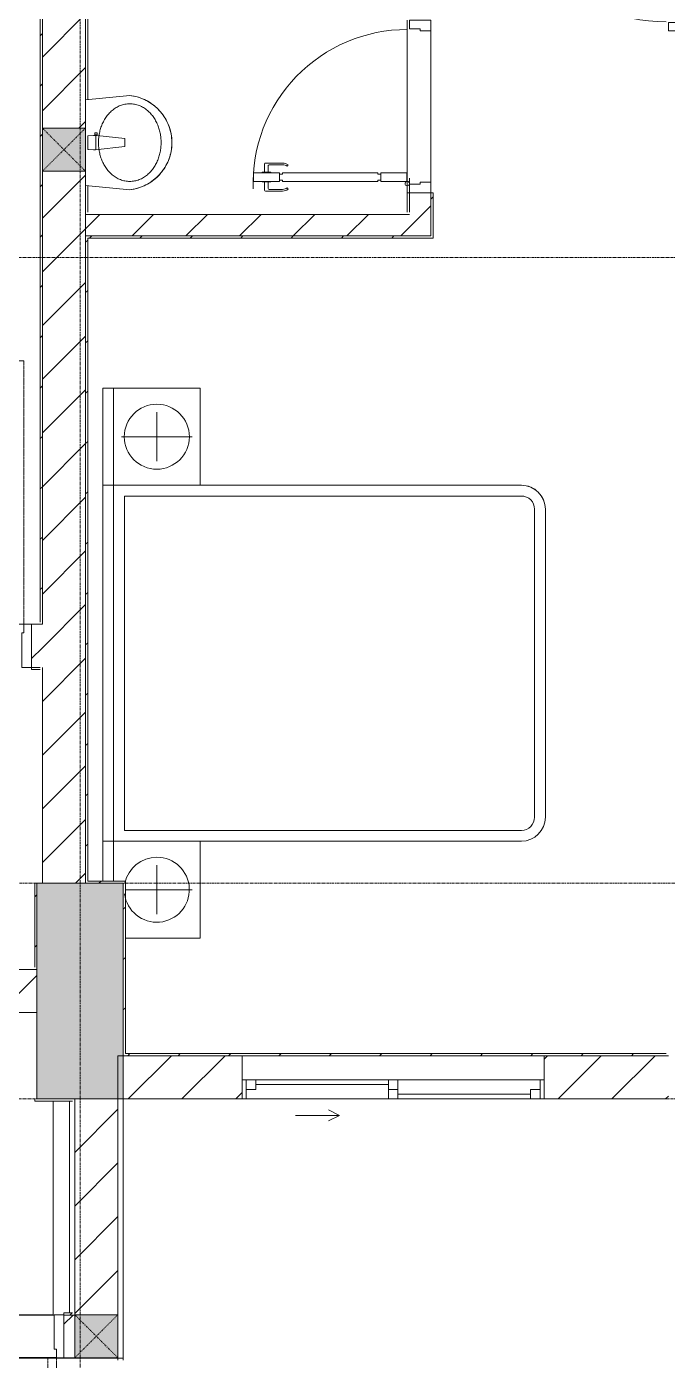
# Model space of a CAD drawing. Header units: millimetres. Extents: x -24439 to 198341, y -52871 to 149926.
# Drawn here: x 83305 to 86273, y 23325 to 29507 of the extents above; entities that cross this region are included whole.
import ezdxf

# ---------------------------------------------------------------- set-up
doc = ezdxf.new("R2010")
doc.units = ezdxf.units.MM
for name, pattern in [('Dash', [6, 3, -3]), ('Grid Line', [22.225, 12.7, -3.175, 3.175, -3.175]), ('NET VAN', [1.06, 0.53, -0.53])]:
    doc.linetypes.add(name, pattern=pattern)
for name, color, linetype, lineweight in [('0-1', 7, 'Continuous', 5), ('A-DETL-GENF-1', 9, 'Continuous', 9), ('A-DETL-GENF-2', 9, 'NET VAN', 9), ('A-DOOR', 31, 'Continuous', 9), ('A-DOOR-1', 9, 'Continuous', 9), ('A-DOOR-FRAM', 31, 'Continuous', 9), ('A-FLOR', 192, 'Continuous', 9), ('A-FLOR-1', 9, 'Continuous', 9), ('A-GLAZ', 151, 'Continuous', 9), ('A-WALL', 113, 'Continuous', 9), ('A-WALL-1', 253, 'Continuous', 18), ('A-WALL-2', 9, 'Continuous', 9), ('A-WALL-3', 113, 'Continuous', 18), ('A-WALL-PATT-1', 10, 'Continuous', 9), ('A-WALL-PATT-2', 9, 'Continuous', 9), ('A-WALL-PATT-3', 111, 'Continuous', 9), ('G-IMPT', 8, 'Continuous', 9), ('I-FURN-1', 9, 'Continuous', 9), ('I-WALL-1', 253, 'Continuous', 18), ('I-WALL-2', 9, 'Continuous', 9), ('I-WALL-3', 2, 'Continuous', 18), ('M-EQPM', 50, 'Continuous', 9), ('P-SANR-FIXT-1', 9, 'Continuous', 9), ('P-SANR-FIXT-2', 221, 'Continuous', 9), ('S-BEAM-1', 9, 'Continuous', 9), ('S-COLS', 52, 'Continuous', 9), ('S-COLS-1', 254, 'Continuous', 5), ('S-COLS-2', 253, 'Continuous', 18), ('S-COLS-3', 9, 'Continuous', 9), ('S-COLS-4', 52, 'Continuous', 18), ('S-COLS-5', 52, 'Dash', 9), ('S-COLS-HDLN', 52, 'Dash', 9), ('S-GRID-1', 1, 'Grid Line', 9)]:
    doc.layers.add(name, color=color, linetype=linetype, lineweight=lineweight)
pattern_1 = [(45, (0, 0), (-124.4508, 124.4508), [])]
pattern_2 = [(45, (0, 0), (-116.67262, 116.67262), [])]
pattern_3 = [(0, (0, 0), (894.08, 223.52), [73.762, -596.798, 73.762, -596.798, -3576.32]), (0, (0, 0), (894.08, 223.52), [-1341.12, 73.762, -1267.358, 73.762, -596.798, -1564.64]), (0, (0, 0), (894.08, 223.52), [-3352.8, 73.762, -373.278, 73.762, -1043.838]), (120, (335.28, 111.76), (-640.614, 662.536), [73.762, -596.798, 73.762, -4173.118]), (120, (335.28, 111.76), (-640.614, 662.536), [-744.322, -596.798, 73.762, -1267.358, -2235.2]), (120, (335.28, 111.76), (-640.614, 662.536), [-2682.24, 73.762, -596.798, 73.762, -1490.878]), (120, (335.28, 111.76), (-640.614, 662.536), [-3426.562, -373.278, 73.762, -1043.838]), (240, (447.04, 558.8), (-253.466, -886.056), [73.762, -596.798, 73.762, -4173.118]), (240, (447.04, 558.8), (-253.466, -886.056), [-744.322, -596.798, 73.762, -1267.358, -2235.2]), (240, (447.04, 558.8), (-253.466, -886.056), [-2682.24, 73.762, -596.798, 73.762, -1490.878]), (240, (447.04, 558.8), (-253.466, -886.056), [-3426.562, -373.278, 73.762, -1043.838])]

# ---------------------------------------------------------------- blocks, each defined once
blk = doc.blocks.new('NCV_TKTC_KET CAU_rvt-1-TKCS_MB ĐỊNH VỊ CAO ĐỘ THIẾT KẾ')
at = {"layer": 'S-COLS-1'}
blk.add_hatch(color=256, dxfattribs=at).paths.add_polyline_path([(83352.6, 24536.9), (83752.6, 24536.9), (83752.6, 25536.9), (83352.6, 25536.9), (83352.6, 25077)])
at = {"layer": 'A-FLOR-1'}
blk.add_line((83502.6, 23545.3), (83502.6, 24526.9), dxfattribs=at)
at = {"layer": 'S-BEAM-1'}
for p, q in [((83427.6, 24526.9), (83427.6, 23536.9)), ((83427.6, 23536.9), (82232.6, 23536.9)), ((83727.6, 23325.3), (83727.6, 23335.3))]:
    blk.add_line(p, q, dxfattribs=at)
at = {"layer": 'S-COLS-2'}
for p, q in [((83752.6, 25536.9), (83352.6, 25536.9)), ((83352.6, 25536.9), (83352.6, 24536.9)), ((83752.6, 24536.9), (83752.6, 25536.9)), ((83352.6, 24536.9), (83752.6, 24536.9))]:
    blk.add_line(p, q, dxfattribs=at)
blk = doc.blocks.new('GIUONG NGU-2TAB-1600x2000 - GIUONG NGU-2TAB-1600x2000-V38-TKCS_MB ĐỊNH VỊ CAO ĐỘ THIẾT KẾ')
at = {"layer": 'I-FURN-1'}
for p, q in [((458.5, 0), (273.7, 0)), ((458.5, -50), (458.5, 0)), ((2108.2, 0), (458.5, 0)), ((458.5, 0), (458.5, -50)), ((458.5, 0), (2108.2, 0)), ((2108.2, -50), (2108.2, 0)), ((458.5, -50), (273.7, -50)), ((273.7, -50), (458.5, -50)), ((458.5, -50), (273.7, -50)), ((458.5, -450.3), (458.5, -50)), ((2108.2, -50), (458.5, -50)), ((458.5, -50), (458.5, -1938.9)), ((458.5, -50), (2108.2, -50)), ((458.5, -1938.9), (458.5, -50)), ((458.5, -450.3), (458.5, -50)), ((458.5, -50), (2108.2, -50)), ((2558.2, 0), (2108.2, 0)), ((2108.2, 0), (2108.2, -50)), ((2558.2, -50), (2108.2, -50)), ((2108.2, -50), (2108.2, -450.3)), ((2108.2, -1938.9), (2108.2, -50)), ((2108.2, -50), (2558.2, -50)), ((2108.2, -50), (2558.2, -50)), ((2108.2, -450.3), (2108.2, -50)), ((2108.2, -50), (2108.2, -1938.9)), ((2558.2, -50), (2558.2, 0)), ((2558.2, -450.3), (2558.2, -50)), ((2558.2, -50), (2558.2, -450.3)), ((8.5, -105), (8.5, -450.3)), ((8.5, -105), (8.5, -450.3)), ((233.5, -105), (233.5, -413.5)), ((508.5, -100), (2058.2, -100)), ((508.5, -1938.9), (508.5, -100)), ((2058.2, -100), (2058.2, -1938.9)), ((2333.2, -86.8), (2333.2, -413.5)), ((120.2, -250.2), (346.8, -250.2)), ((2446.5, -250.2), (2219.8, -250.2)), ((8.5, -450.3), (458.5, -450.3)), ((8.5, -450.3), (458.5, -450.3)), ((2108.2, -450.3), (2558.2, -450.3)), ((2558.2, -450.3), (2108.2, -450.3)), ((1997.1, -2000), (569.6, -2000)), ((569.6, -2050), (1997.1, -2050)), ((1997.1, -2050), (569.6, -2050))]:
    blk.add_line(p, q, dxfattribs=at)
blk.add_circle((2333.2, -250.2), 150.7, dxfattribs=at)
for centre, radius, start, end in [((233.5, -250.2), 150.7, 97.19658, 360), ((233.5, -250.2), 150.7, 360, 78.27739), ((569.6, -1938.9), 111.1, 180, 270), ((569.6, -1938.9), 111.1, 180, 270), ((569.6, -1938.9), 61.1, 180, 270), ((1997.1, -1938.9), 111.1, 270, 360), ((1997.1, -1938.9), 61.1, 270, 0), ((1997.1, -1938.9), 111.1, 270, 0)]:
    blk.add_arc(centre, radius, start, end, dxfattribs=at)
blk = doc.blocks.new('bonruatreo - Chậu rửa-348246-TKCS_MB ĐỊNH VỊ CAO ĐỘ THIẾT KẾ')
at = {"layer": 'P-SANR-FIXT-1'}
for p, q in [((-218.6, 205), (-198.4, 0)), ((-177.8, 205), (-180.6, 205)), ((198.4, 0), (218.6, 205)), ((-198.4, 0), (198.4, 0)), ((165, 0), (-165, 0))]:
    blk.add_line(p, q, dxfattribs=at)
at = {"layer": 'P-SANR-FIXT-1', "flags": 128}
blk.add_lwpolyline([(-218.6, 205), (-217.4, 213.7), (-215.9, 222.4), (-214, 231), (-211.8, 239.5), (-209.3, 247.9), (-206.4, 256.2), (-203.2, 264.4), (-199.6, 272.5), (-195.8, 280.4), (-191.6, 288.1), (-187.1, 295.7), (-182.3, 303.1), (-177.3, 310.3), (-171.9, 317.3), (-166.3, 324.1), (-160.4, 330.6), (-154.2, 336.9), (-147.8, 342.9), (-141.2, 348.7), (-134.3, 354.2), (-127.3, 359.4), (-120, 364.4), (-112.5, 369), (-104.9, 373.4), (-97.1, 377.4), (-89.1, 381.2), (-81, 384.6), (-72.7, 387.6), (-64.4, 390.4), (-55.9, 392.8), (-47.3, 394.8), (-38.7, 396.6), (-30, 397.9), (-21.3, 399), (-12.5, 399.6), (-3.7, 400), (5.1, 399.9), (13.9, 399.6), (22.6, 398.8), (31.4, 397.8), (40.1, 396.3), (48.7, 394.5), (57.2, 392.4), (65.7, 390), (74, 387.2), (82.2, 384.1), (90.3, 380.6), (98.3, 376.8), (106.1, 372.7), (113.7, 368.3), (121.1, 363.6), (128.4, 358.7), (135.4, 353.4), (142.2, 347.8), (148.8, 342), (155.2, 335.9), (161.3, 329.6), (167.2, 323), (172.8, 316.2), (178.1, 309.2), (183.1, 302), (187.8, 294.6), (192.2, 287), (196.4, 279.2), (200.2, 271.3), (203.7, 263.2), (206.8, 255), (209.7, 246.6), (212.2, 238.2), (214.3, 229.7), (216.1, 221.1), (217.6, 212.4), (218.6, 205)], dxfattribs=at)
at = {"layer": 'P-SANR-FIXT-1'}
blk.add_arc((0, 180), 220, 6.52498, 173.47502, dxfattribs=at)
for points in [[(-180, 205), (-180, 212.4), (-178.6, 227.3), (-172.4, 248.8), (-162.5, 268.9), (-149.4, 287), (-133.8, 303), (-116.1, 316.6), (-96.9, 327.9), (-76.5, 336.8), (-55.2, 343.5), (-33.3, 347.9), (-11.2, 350.1), (11.1, 350.1), (33.3, 347.9), (55.2, 343.5), (76.5, 336.8), (96.9, 327.9), (116.1, 316.6), (133.8, 302.9), (149.5, 287), (162.5, 268.8), (172.4, 248.8), (178.6, 227.3), (180, 212.4), (180, 205)], [(180, 205), (180, 197.6), (178.6, 182.7), (172.4, 161.2), (162.5, 141.2), (149.5, 123), (133.8, 107.1), (116.1, 93.4), (96.9, 82.1), (76.5, 73.2), (55.2, 66.5), (33.3, 62.1), (11.1, 59.9), (-11.2, 59.9), (-33.3, 62.1), (-55.2, 66.5), (-76.5, 73.2), (-96.9, 82.1), (-116.1, 93.4), (-133.8, 107), (-149.4, 123), (-162.5, 141.1), (-172.4, 161.2), (-178.6, 182.7), (-180, 197.6), (-180, 205)]]:
    blk.add_open_spline(points, degree=3, dxfattribs=at)
at = {"layer": 'P-SANR-FIXT-2'}
for p, q in [((-18.5, 182.5), (-32.2, 52.9)), ((18.5, 182.5), (-18.5, 182.5)), ((33, 45.4), (18.5, 182.5)), ((-35.6, 54.2), (-44.7, 54.2)), ((-44.7, 54.2), (-44.7, 42.8)), ((-44.7, 42.8), (-35.6, 42.8)), ((-35.6, 52.9), (-35.6, 54.2)), ((-32.2, 52.9), (-35.6, 52.9)), ((-35.6, 44.2), (-35.6, 52.9)), ((-35.6, 42.8), (-35.6, 44.2)), ((-35.6, 44.2), (-33.1, 44.2)), ((-32.2, 52.9), (-33.1, 44.2)), ((-33, 37.3), (-31.4, 12.2)), ((32.7, 48.5), (-32.7, 48.5)), ((-30.2, 11), (30.2, 11)), ((31.4, 12.2), (33, 37.3))]:
    blk.add_line(p, q, dxfattribs=at)
for centre, radius, start, end in [((5.5, 41.4), 38.7, 175.85427, 186.03402), ((-30.1, 12.3), 1.3, 183.59973, 268.77215), ((30.1, 12.3), 1.3, 271.22785, 356.40027), ((-5.5, 41.4), 38.7, 353.96598, 6.03402)]:
    blk.add_arc(centre, radius, start, end, dxfattribs=at)
blk = doc.blocks.new('DOOR_CW_01 CANH MO-PANEL KINH - DIW_01-900x2200-CỬA GỖ VÂN LAMINATE-553375-TKCS_MB ĐỊNH VỊ CAO ĐỘ THIẾT KẾ')
at = {"layer": 'A-DETL-GENF-1'}
for p, q in [((-397, -182), (-397, -62)), ((-397, -62), (-357, -62)), ((-357, -62), (-357, -182)), ((-357, -182), (-397, -182)), ((-391, -196), (-391, -182)), ((-391, -182), (-363, -182)), ((-363, -182), (-363, -196)), ((-397, -196), (-391, -196)), ((-397, -738), (-397, -196)), ((-357, -196), (-363, -196)), ((-357, -196), (-357, -738)), ((-442, -737), (-442, -816.5)), ((-434, -799.5), (-434, -737)), ((-433.9, -711.2), (-427.3, -715.8)), ((-397, -738), (-391, -738)), ((-391, -752), (-391, -738)), ((-357, -738), (-363, -738)), ((-363, -738), (-363, -752)), ((-320.1, -711.2), (-326.7, -715.8)), ((-320, -799.5), (-320, -737)), ((-312, -737), (-312, -816.5)), ((-399, -803.5), (-430, -803.5)), ((-399, -792.2), (-399, -831.8)), ((-397, -792.2), (-399, -792.2)), ((-357, -752), (-397, -752)), ((-397, -752), (-397, -872)), ((-397, -792.2), (-397, -831.8)), ((-363, -752), (-391, -752)), ((-357, -872), (-357, -752)), ((-357, -792.2), (-357, -831.8)), ((-357, -792.2), (-355, -792.2)), ((-355, -792.2), (-355, -831.8)), ((-355, -803.5), (-324, -803.5)), ((-399, -820.5), (-438, -820.5)), ((-399, -831.8), (-397, -831.8)), ((-355, -831.8), (-357, -831.8)), ((-355, -820.5), (-316, -820.5)), ((-397, -872), (-357, -872))]:
    blk.add_line(p, q, dxfattribs=at)
blk.add_circle((-407, -60), 10, dxfattribs=at)
for centre, radius, start, end in [((-407, -60), 814, 268, 0), ((-397, -737), 45, 145, 180), ((-397, -737), 37, 145, 180), ((-357, -737), 37, 0, 35), ((-357, -737), 45, 360, 35), ((-430, -799.5), 4, 180, 270), ((-324, -799.5), 4, 270, 0), ((-438, -816.5), 4, 180, 270), ((-316, -816.5), 4, 270, 0)]:
    blk.add_arc(centre, radius, start, end, dxfattribs=at)
at = {"layer": 'A-DOOR-1'}
for p, q in [((-450, -50), (-450, 50)), ((-450, 50), (-400, 50)), ((-400, 50), (-400, 0)), ((400, 0), (400, 50)), ((400, 50), (450, 50)), ((450, 50), (450, -50)), ((-410, -50), (-450, -50)), ((-410, 0), (-410, -50)), ((-400, 0), (-410, 0)), ((-407, -50), (-382, -50)), ((410, 0), (400, 0)), ((410, -50), (410, 0)), ((450, -50), (410, -50))]:
    blk.add_line(p, q, dxfattribs=at)
blk = doc.blocks.new('DOOR_CW_01 CANH MO-PANEL KINH - DIG_02-800x2200-CỬA NHÔM KÍNH-400864-TKCS_MB ĐỊNH VỊ CAO ĐỘ THIẾT KẾ')
at = {"layer": 'A-DETL-GENF-1'}
for p, q in [((-347, 772), (-307, 772)), ((-347, 652), (-347, 772)), ((-307, 772), (-307, 652)), ((-392, 637), (-392, 716.5)), ((-349, 720.5), (-388, 720.5)), ((-384, 699.5), (-384, 637)), ((-349, 703.5), (-380, 703.5)), ((-349, 731.8), (-347, 731.8)), ((-349, 692.2), (-349, 731.8)), ((-347, 692.2), (-349, 692.2)), ((-347, 692.2), (-347, 731.8)), ((-307, 692.2), (-307, 731.8)), ((-305, 731.8), (-307, 731.8)), ((-307, 692.2), (-305, 692.2)), ((-305, 692.2), (-305, 731.8)), ((-305, 720.5), (-266, 720.5)), ((-305, 703.5), (-274, 703.5)), ((-270, 699.5), (-270, 637)), ((-262, 637), (-262, 716.5)), ((-307, 652), (-347, 652)), ((-347, 638), (-341, 638)), ((-347, 638), (-347, 196)), ((-313, 652), (-341, 652)), ((-341, 652), (-341, 638)), ((-313, 638), (-313, 652)), ((-307, 638), (-313, 638)), ((-307, 196), (-307, 638)), ((-383.9, 611.2), (-377.3, 615.8)), ((-270.1, 611.2), (-276.7, 615.8)), ((-347, 196), (-341, 196)), ((-341, 196), (-341, 182)), ((-307, 196), (-313, 196)), ((-313, 182), (-313, 196)), ((-307, 182), (-347, 182)), ((-347, 182), (-347, 62)), ((-341, 182), (-313, 182)), ((-307, 62), (-307, 182)), ((-347, 62), (-307, 62))]:
    blk.add_line(p, q, dxfattribs=at)
blk.add_circle((-357, 60), 10, dxfattribs=at)
for centre, radius, start, end in [((-357, 60), 714, 360, 92), ((-388, 716.5), 4, 90, 180), ((-380, 699.5), 4, 90, 180), ((-274, 699.5), 4, 0, 90), ((-266, 716.5), 4, 0, 90), ((-347, 637), 45, 180, 215), ((-347, 637), 37, 180, 215), ((-307, 637), 37, 325, 0), ((-307, 637), 45, 325, 0)]:
    blk.add_arc(centre, radius, start, end, dxfattribs=at)
at = {"layer": 'A-DOOR-1'}
for p, q in [((-360, 50), (-400, 50)), ((-400, 50), (-400, -50)), ((-360, 0), (-360, 50)), ((-350, 0), (-360, 0)), ((-357, 50), (-332, 50)), ((-350, -50), (-350, 0)), ((360, 0), (350, 0)), ((350, 0), (350, -50)), ((400, 50), (360, 50)), ((360, 50), (360, 0)), ((400, -50), (400, 50)), ((-400, -50), (-350, -50)), ((350, -50), (400, -50))]:
    blk.add_line(p, q, dxfattribs=at)
blk = doc.blocks.new('NCV_TKTC_TANG 1_rvt-1-TKCS_MB ĐỊNH VỊ CAO ĐỘ THIẾT KẾ')
at = {"layer": 'A-WALL-PATT-1'}
h = blk.add_hatch(dxfattribs=at)
h.set_pattern_fill('FP_2', color=256, style=0, pattern_type=2)
h.set_pattern_definition(pattern_1)
h.paths.add_polyline_path([(85177.6, 28636.9), (85177.6, 28736.9), (85077.6, 28736.9), (85077.6, 28636.9)])
h.paths.add_polyline_path([(85077.6, 29536.9), (85177.6, 29536.9), (85177.6, 31036.9), (85077.6, 31036.9), (85077.6, 30008.3)])
h = blk.add_hatch(dxfattribs=at)
h.set_pattern_fill('FP_4', color=256, style=0, pattern_type=2)
h.set_pattern_definition(pattern_3)
h.paths.add_polyline_path([(83577.6, 28636.9), (83587.6, 28636.9), (83587, 28770.2), (83577.6, 28771.2), (83577.6, 28751)])
h.paths.add_polyline_path([(83577.6, 29168), (83587.6, 29169), (83587.6, 30666.4), (83579.9, 30668.9), (83580, 30684.3), (83587.6, 30686.3), (83587.6, 31026.9), (83577.6, 31026.9), (83577.6, 29188.2)])
h = blk.add_hatch(dxfattribs=at)
h.set_pattern_fill('FP_4', color=256, style=0, pattern_type=2)
h.set_pattern_definition(pattern_3)
h.paths.add_polyline_path([(85067.6, 28646.9), (85077.6, 28646.9), (85077.6, 28736.9), (85067.6, 28736.9), (85067.6, 28728.9)])
h.paths.add_polyline_path([(85077.6, 29536.9), (85077.6, 31026.9), (85067.6, 31026.9), (85067.6, 29536.9)])
h = blk.add_hatch(dxfattribs=at)
h.set_pattern_fill('FP_2', color=256, style=0, pattern_type=2)
h.set_pattern_definition(pattern_1)
h.paths.add_polyline_path([(85177.6, 28536.9), (85177.6, 28636.9), (83577.6, 28636.9), (83577.6, 28536.9), (84033.8, 28536.9)])
at = {"layer": 'A-WALL-PATT-2'}
h = blk.add_hatch(dxfattribs=at)
h.set_pattern_fill('FP_3', color=256, style=0, pattern_type=2)
h.set_pattern_definition(pattern_2)
h.paths.add_polyline_path([(85177.6, 28526.9), (85187.6, 28526.9), (85187.6, 28736.9), (85177.6, 28736.9), (85177.6, 28536.9)])
h.paths.add_polyline_path([(85187.6, 29536.9), (85187.6, 31036.9), (85177.6, 31036.9), (85177.6, 29536.9)])
h = blk.add_hatch(dxfattribs=at)
h.set_pattern_fill('FP_3', color=256, style=0, pattern_type=2)
h.set_pattern_definition(pattern_2)
h.paths.add_polyline_path([(83577.6, 28526.9), (85177.6, 28526.9), (85177.6, 28536.9), (83577.6, 28536.9), (83577.6, 28528.9)])
h = blk.add_hatch(dxfattribs=at)
h.set_pattern_fill('FP_3', color=256, style=0, pattern_type=2)
h.set_pattern_definition(pattern_2)
h.paths.add_polyline_path([(83577.6, 25536.9), (83587.6, 25536.9), (83587.6, 28526.9), (83577.6, 28526.9), (83577.6, 27049.5)])
h = blk.add_hatch(dxfattribs=at)
h.set_pattern_fill('FP_3', color=256, style=0, pattern_type=2)
h.set_pattern_definition(pattern_2)
h.paths.add_polyline_path([(83762.6, 25536.9), (83762.6, 25546.9), (83587.6, 25546.9), (83587.6, 25536.9), (83752.6, 25536.9)])
h = blk.add_hatch(dxfattribs=at)
h.set_pattern_fill('FP_3', color=256, style=0, pattern_type=2)
h.set_pattern_definition(pattern_2)
h.paths.add_polyline_path([(83762.6, 24736.9), (83762.6, 25536.9), (83752.6, 25536.9), (83752.6, 24736.9)])
h = blk.add_hatch(dxfattribs=at)
h.set_pattern_fill('FP_3', color=256, style=0, pattern_type=2)
h.set_pattern_definition(pattern_2)
h.paths.add_polyline_path([(85702.6, 24736.9), (86267.6, 24736.9), (86267.6, 24746.9), (83762.6, 24746.9), (83762.6, 24736.9), (85244.2, 24736.9)])
at = {"layer": 'A-FLOR-1'}
blk.add_line((85177.6, 29486.9), (85177.6, 28786.9), dxfattribs=at)
at = {"layer": 'A-WALL-1'}
for p, q in [((85077.6, 28636.9), (83577.6, 28636.9)), ((83577.6, 28636.9), (83577.6, 28536.9)), ((85177.6, 28536.9), (85177.6, 28636.9)), ((83577.6, 28536.9), (85177.6, 28536.9))]:
    blk.add_line(p, q, dxfattribs=at)
at = {"layer": 'A-WALL-2'}
for p, q in [((85177.6, 29486.9), (85177.6, 28786.9)), ((85077.6, 28736.9), (85077.6, 28646.9)), ((85077.6, 28646.9), (85077.6, 28736.9)), ((85177.6, 28636.9), (85177.6, 28736.9)), ((85177.6, 28736.9), (85177.6, 28636.9))]:
    blk.add_line(p, q, dxfattribs=at)
at = {"layer": 'I-WALL-1'}
for p, q in [((83577.6, 31026.9), (83577.6, 29168)), ((83587.6, 29169), (83587.6, 30666.4)), ((83577.6, 28771.2), (83577.6, 28636.9)), ((83587.6, 28646.9), (83587.6, 28770.2)), ((85077.6, 28736.9), (85067.6, 28736.9)), ((85067.6, 28736.9), (85067.6, 28646.9)), ((85187.6, 28736.9), (85177.6, 28736.9)), ((85187.6, 28526.9), (85187.6, 28736.9)), ((83577.6, 28636.9), (83587.6, 28636.9)), ((85177.6, 28636.9), (85177.6, 28536.9)), ((85177.6, 28536.9), (83577.6, 28536.9)), ((83577.6, 28536.9), (83577.6, 28526.9)), ((83577.6, 28526.9), (83577.6, 25536.9)), ((83587.6, 28526.9), (85177.6, 28526.9)), ((83587.6, 25546.9), (83587.6, 28526.9)), ((85177.6, 28526.9), (85187.6, 28526.9)), ((83577.6, 25536.9), (83587.6, 25536.9)), ((83762.6, 25546.9), (83587.6, 25546.9)), ((83587.6, 25536.9), (83752.6, 25536.9)), ((83752.6, 25536.9), (83752.6, 24736.9)), ((83762.6, 25536.9), (83762.6, 25546.9)), ((83762.6, 24746.9), (83762.6, 25536.9)), ((83752.6, 24736.9), (83762.6, 24736.9)), ((86267.6, 24746.9), (83762.6, 24746.9)), ((83762.6, 24736.9), (84302.6, 24736.9)), ((85702.6, 24736.9), (86267.6, 24736.9))]:
    blk.add_line(p, q, dxfattribs=at)
at = {"layer": 'I-WALL-2'}
blk.add_line((85067.6, 28736.9), (85067.6, 29536.9), dxfattribs=at)
at = {"layer": 'A-DOOR-1'}
for name, p, rotation in [('DOOR_CW_01 CANH MO-PANEL KINH - DIW_01-900x2200-CỬA GỖ VÂN LAMINATE-553375-TKCS_MB ĐỊNH VỊ CAO ĐỘ THIẾT KẾ', (86327.6, 29936.9), 269.9999999999999), ('DOOR_CW_01 CANH MO-PANEL KINH - DIG_02-800x2200-CỬA NHÔM KÍNH-400864-TKCS_MB ĐỊNH VỊ CAO ĐỘ THIẾT KẾ', (85127.6, 29136.9), 90)]:
    blk.add_blockref(name, p, dxfattribs=dict(at, rotation=rotation))
at = {"layer": 'I-FURN-1', "rotation": 90.00000000000077}
blk.add_blockref('GIUONG NGU-2TAB-1600x2000 - GIUONG NGU-2TAB-1600x2000-V38-TKCS_MB ĐỊNH VỊ CAO ĐỘ THIẾT KẾ', (83657.6, 25273.2), dxfattribs=at)
at = {"layer": 'P-SANR-FIXT-1', "rotation": 269.9999999999997}
blk.add_blockref('bonruatreo - Chậu rửa-348246-TKCS_MB ĐỊNH VỊ CAO ĐỘ THIẾT KẾ', (83577.6, 28969.6), dxfattribs=at)
blk = doc.blocks.new('FD_01 - FD_01-1200x2200mm-V1-TKCS_MB ĐỊNH VỊ CAO ĐỘ THIẾT KẾ')
at = {"layer": 'A-DETL-GENF-2'}
for p, q in [((570, 100), (570, 1320)), ((570, 1320), (610, 1320)), ((610, 1320), (610, 100)), ((610, 100), (570, 100))]:
    blk.add_line(p, q, dxfattribs=at)
blk.add_arc((610, 100), 1220, 91.87889, 180, dxfattribs=at)
at = {"layer": 'A-DOOR-FRAM'}
for p, q in [((-610, 100), (-645, 100)), ((-645, 100), (-645, -100)), ((-610, 60), (-610, 100)), ((645, 100), (610, 100)), ((610, 100), (610, 60)), ((645, -100), (645, 100)), ((-600, 60), (-610, 60)), ((-600, -100), (-600, 60)), ((610, 60), (600, 60)), ((600, 60), (600, -100)), ((-645, -100), (-600, -100)), ((600, -100), (645, -100))]:
    blk.add_line(p, q, dxfattribs=at)
blk = doc.blocks.new('FD_01 - FD_01-1200x2200mm-V3-TKCS_MB ĐỊNH VỊ CAO ĐỘ THIẾT KẾ')
at = {"layer": 'A-DETL-GENF-2'}
for p, q in [((610, -100), (570, -100)), ((570, -100), (570, -1320)), ((610, -1320), (610, -100)), ((570, -1320), (610, -1320))]:
    blk.add_line(p, q, dxfattribs=at)
blk.add_arc((610, -100), 1220, 180, 268.12111, dxfattribs=at)
at = {"layer": 'A-DOOR-FRAM'}
for p, q in [((-645, 100), (-600, 100)), ((-600, 100), (-600, -60)), ((600, 100), (645, 100)), ((600, -60), (600, 100)), ((-600, -60), (-610, -60)), ((-610, -60), (-610, -100)), ((610, -60), (600, -60)), ((610, -100), (610, -60)), ((-610, -100), (-645, -100)), ((645, -100), (610, -100))]:
    blk.add_line(p, q, dxfattribs=at)
blk = doc.blocks.new('1_FAMILY RVT - W01-WxH 1400x1400xmm-389822-TKCS_MB ĐỊNH VỊ CAO ĐỘ THIẾT KẾ')
at = {"layer": 'A-GLAZ'}
for p, q in [((248.4, 172.39), (299.2, 197.79)), ((248.4, 172.39), (299.2, 146.99)), ((248.4, 172.39), (451.6, 172.39)), ((-700, 96.19), (-700, -103.81)), ((700, 96.19), (-700, 96.19)), ((-700, 96.19), (-636.5, 96.19)), ((-680.95, 96.19), (-680.95, 7.29)), ((-636.5, 96.19), (-22.225, 96.19)), ((-636.5, 96.19), (-636.5, 51.74)), ((-636.5, 73.965), (-22.225, 73.965)), ((-22.225, 7.29), (-22.225, 96.19)), ((-22.225, 96.19), (22.225, 96.19)), ((22.225, 96.19), (680.95, 96.19)), ((22.225, 96.19), (22.225, 7.29)), ((680.95, 96.19), (700, 96.19)), ((680.95, 96.19), (680.95, 7.29)), ((700, -103.81), (700, 96.19)), ((-700, 7.29), (-680.95, 7.29)), ((-636.5, 51.74), (-680.95, 51.74)), ((-680.95, 7.29), (-22.225, 7.29)), ((22.225, 51.74), (-22.225, 51.74)), ((-22.225, 7.29), (22.225, 7.29)), ((22.225, 29.515), (636.5, 29.515)), ((22.225, 7.29), (636.5, 7.29)), ((636.5, 51.74), (636.5, 7.29)), ((680.95, 51.74), (636.5, 51.74)), ((636.5, 7.29), (700, 7.29)), ((-700, -103.81), (700, -103.81))]:
    blk.add_line(p, q, dxfattribs=at)
blk = doc.blocks.new('TKTC_XREF_251221_MB TANG 1 - TKTC_XREF_260130_MB TANG 1_dwg-4202109-TKCS_MB ĐỊNH VỊ CAO ĐỘ THIẾT KẾ')
at = {"layer": 'G-IMPT'}
blk.add_line((-120929.1, -378007.7), (-119709.1, -378007.7), dxfattribs=at)
blk = doc.blocks.new('TKTC_XREF_251221_MB TANG 1 - TKTC_XREF_251221_MB TANG 1-2038492-TKCS_MB ĐỊNH VỊ CAO ĐỘ THIẾT KẾ')
blk.add_blockref('TKTC_XREF_251221_MB TANG 1 - TKTC_XREF_260130_MB TANG 1_dwg-4202109-TKCS_MB ĐỊNH VỊ CAO ĐỘ THIẾT KẾ', (169499.1, 384109.7))
blk = doc.blocks.new('G1_SOF - BO TRU - 200x200-3050151-TKCS_MB ĐỊNH VỊ CAO ĐỘ THIẾT KẾ')
at = {"layer": 'S-COLS-HDLN'}
for p, q in [((-100, 100), (100, -100)), ((100, 100), (-100, -100))]:
    blk.add_line(p, q, dxfattribs=at)
blk = doc.blocks.new('G1_SOF - BO TRU - 200x200-V304-TKCS_MB ĐỊNH VỊ CAO ĐỘ THIẾT KẾ')
at = {"layer": 'S-COLS-3'}
blk.add_hatch(color=256, dxfattribs=at).paths.add_polyline_path([(100, -100), (100, 100), (-100, 100), (-100, -100)])
at = {"layer": 'S-COLS-4'}
for p, q in [((100, 100), (-100, 100)), ((-100, 100), (-100, -100)), ((100, -100), (100, 100)), ((-100, -100), (100, -100))]:
    blk.add_line(p, q, dxfattribs=at)
at = {"layer": 'S-COLS-HDLN'}
for p, q in [((100, 100), (-100, -100)), ((-100, 100), (100, -100))]:
    blk.add_line(p, q, dxfattribs=at)

msp = doc.modelspace()

# ---------------------------------------------------------------- hatches: boundary and pattern name
at = {"layer": 'A-WALL-PATT-3'}
h = msp.add_hatch(dxfattribs=at)
h.set_pattern_fill('FP_8', color=256, style=0, pattern_type=2)
h.set_pattern_definition(pattern_2)
h.paths.add_polyline_path([(83367.6, 26737.4), (83377.6, 26737.4), (83377.6, 32236.9), (83367.6, 32236.9), (83367.6, 26747.4)])
h = msp.add_hatch(dxfattribs=at)
h.set_pattern_fill('FP_1', color=256, style=0, pattern_type=2)
h.set_pattern_definition(pattern_1)
h.paths.add_polyline_path([(83377.6, 25536.9), (83577.6, 25536.9), (83577.6, 28836.9), (83377.6, 28836.9), (83377.6, 25546.9)])
h.paths.add_polyline_path([(83428.6, 29036.9), (83577.6, 29036.9), (83577.6, 32236.9), (83377.6, 32236.9), (83377.6, 29036.9)])
h = msp.add_hatch(dxfattribs=at)
h.set_pattern_fill('FP_1', color=256, style=0, pattern_type=2)
h.set_pattern_definition(pattern_1)
h.paths.add_polyline_path([(83377.6, 26537.4), (83377.6, 26737.4), (83327.6, 26737.4), (83327.6, 26537.4), (83367.6, 26537.4)])
h.paths.add_polyline_path([(77462.6, 26537.4), (81377.6, 26537.4), (81377.6, 26737.4), (77452.6, 26737.4), (77452.6, 26537.4)])
h.paths.add_polyline_path([(82037.6, 26537.4), (82037.6, 26737.4), (81577.6, 26737.4), (81577.6, 26537.4), (81612.9, 26537.4)])
h = msp.add_hatch(dxfattribs=at)
h.set_pattern_fill('FP_8', color=256, style=0, pattern_type=2)
h.set_pattern_definition(pattern_2)
h.paths.add_polyline_path([(80402.5, 26527.4), (82037.6, 26527.4), (82037.6, 26537.4), (77462.6, 26537.4), (77462.6, 26527.4), (80190.6, 26527.4), (80186.1, 26536.9), (80252.6, 26534.5), (80252.6, 26527.4)])
h.paths.add_polyline_path([(83367.6, 26527.4), (83367.6, 26537.4), (83327.6, 26537.4), (83329.8, 26527.4)])
h = msp.add_hatch(dxfattribs=at)
h.set_pattern_fill('FP_8', color=256, style=0, pattern_type=2)
h.set_pattern_definition(pattern_2)
h.paths.add_polyline_path([(83342.6, 25147), (83352.6, 25147), (83352.6, 25536.9), (83342.6, 25536.9)])
h = msp.add_hatch(dxfattribs=at)
h.set_pattern_fill('FP_1', color=256, style=0, pattern_type=2)
h.set_pattern_definition(pattern_1)
h.paths.add_polyline_path([(82823.4, 24937), (83352.6, 24937), (83352.6, 25137), (79152.6, 25137), (79152.6, 24937), (80402.5, 24937)])
h = msp.add_hatch(dxfattribs=at)
h.set_pattern_fill('FP_1', color=256, style=0, pattern_type=2)
h.set_pattern_definition(pattern_1)
h.paths.add_polyline_path([(84033.8, 24536.9), (84302.6, 24536.9), (84302.6, 24736.9), (83727.6, 24736.9), (83727.6, 24536.9)])
h.paths.add_polyline_path([(86277.6, 24536.9), (86277.6, 24736.9), (85702.6, 24736.9), (85702.6, 24536.9)])
h = msp.add_hatch(dxfattribs=at)
h.set_pattern_fill('FP_1', color=256, style=0, pattern_type=2)
h.set_pattern_definition(pattern_1)
h.paths.add_polyline_path([(83527.6, 23536.9), (83727.6, 23536.9), (83727.6, 24536.9), (83527.6, 24536.9), (83527.6, 23545.3)])
h = msp.add_hatch(dxfattribs=at)
h.set_pattern_fill('FP_8', color=256, style=0, pattern_type=2)
h.set_pattern_definition(pattern_2)
h.paths.add_polyline_path([(83527.6, 23535.3), (83527.6, 23545.3), (83477.6, 23545.3), (83477.6, 23535.3)])
h.paths.add_polyline_path([(81377.6, 23535.3), (82187.6, 23535.3), (82187.6, 23545.3), (77302.6, 23545.3), (77302.6, 23535.3), (80402.5, 23535.3)])
h = msp.add_hatch(dxfattribs=at)
h.set_pattern_fill('FP_1', color=256, style=0, pattern_type=2)
h.set_pattern_definition(pattern_1)
h.paths.add_polyline_path([(77302.6, 23336.9), (81377.6, 23336.9), (81377.6, 23535.3), (77302.6, 23535.3)])
h.paths.add_polyline_path([(83527.6, 23336.9), (83527.6, 23535.3), (83477.6, 23535.3), (83477.6, 23336.9)])
h.paths.add_polyline_path([(82187.6, 23336.9), (82187.6, 23535.3), (81577.6, 23535.3), (81577.6, 23336.9)])
at = {"layer": 'S-COLS-1'}
msp.add_hatch(color=256, dxfattribs=at).paths.add_polyline_path([(83428.6, 28836.9), (83577.6, 28836.9), (83577.6, 29036.9), (83377.6, 29036.9), (83377.6, 28836.9)])

# ---------------------------------------------------------------- linework, layer by layer
at = {"layer": 'A-FLOR'}
msp.add_line((83752.6, 23335.3), (83752.6, 23325.3), dxfattribs=at)
at = {"layer": 'A-WALL'}
for p, q in [((83377.6, 29036.9), (83577.6, 29036.9)), ((83577.6, 28836.9), (83377.6, 28836.9)), ((83367.6, 26737.4), (83327.6, 26737.4)), ((83327.6, 26537.4), (83367.6, 26537.4)), ((83377.6, 26537.4), (83377.6, 25546.9)), ((83527.6, 24536.9), (83527.6, 23536.9)), ((83752.6, 24536.9), (83752.6, 23335.3)), ((82232.5, 23535.3), (83432.7, 23535.3)), ((83527.6, 23535.3), (83477.6, 23535.3)), ((83752.6, 23335.3), (77302.6, 23335.3))]:
    msp.add_line(p, q, dxfattribs=at)
at = {"layer": 'A-WALL-3'}
for p, q in [((83577.6, 29168), (83577.6, 31036.9)), ((83577.6, 25536.9), (83577.6, 28771.2)), ((83377.6, 26737.4), (83367.6, 26737.4)), ((83377.6, 25546.9), (83377.6, 25536.9)), ((83377.6, 25536.9), (83577.6, 25536.9)), ((83352.6, 25137), (79152.6, 25137)), ((83352.6, 24937), (83352.6, 25137)), ((79152.6, 24937), (83352.6, 24937)), ((83727.6, 23536.9), (83727.6, 24736.9)), ((84302.6, 24736.9), (83727.6, 24736.9)), ((86277.6, 24736.9), (85702.6, 24736.9)), ((83527.6, 24536.9), (84302.6, 24536.9)), ((85702.6, 24536.9), (86277.6, 24536.9)), ((83477.6, 23535.3), (83477.6, 23336.9)), ((83477.6, 23336.9), (83527.6, 23336.9))]:
    msp.add_line(p, q, dxfattribs=at)
at = {"layer": 'I-WALL-3'}
for p, q in [((83367.6, 32226.9), (83367.6, 26747.4)), ((83377.6, 26737.4), (83377.6, 32236.9)), ((83327.6, 26537.4), (83327.6, 26527.4)), ((83327.6, 26527.4), (83367.6, 26527.4)), ((83342.6, 25536.9), (83342.6, 25147)), ((83352.6, 25147), (83352.6, 25536.9)), ((83342.6, 24536.9), (83342.6, 24526.9)), ((83342.6, 24526.9), (83517.6, 24526.9)), ((83517.6, 24536.9), (83352.6, 24536.9)), ((83517.6, 23545.3), (83477.6, 23545.3)), ((83477.6, 23545.3), (83477.6, 23535.3))]:
    msp.add_line(p, q, dxfattribs=at)
at = {"layer": 'S-COLS'}
for p, q in [((83577.6, 29036.9), (83377.6, 29036.9)), ((83377.6, 28836.9), (83577.6, 28836.9))]:
    msp.add_line(p, q, dxfattribs=at)
at = {"layer": 'S-COLS-4'}
msp.add_line((83377.6, 29036.9), (83377.6, 28836.9), dxfattribs=at)
at = {"layer": 'S-GRID-1'}
for p, q in [((83552.6, 20960.6), (83552.6, 80482.7)), ((131551.8, 28436.9), (29351.8, 28436.9)), ((128757.8, 25536.9), (32145.8, 25536.9)), ((131551.8, 24536.9), (29351.8, 24536.9))]:
    msp.add_line(p, q, dxfattribs=at)

# ---------------------------------------------------------------- block references
at = {"layer": '0-1'}
for name in ['NCV_TKTC_KET CAU_rvt-1-TKCS_MB ĐỊNH VỊ CAO ĐỘ THIẾT KẾ', 'NCV_TKTC_TANG 1_rvt-1-TKCS_MB ĐỊNH VỊ CAO ĐỘ THIẾT KẾ']:
    msp.add_blockref(name, (0, 0), dxfattribs=at)
at = {"layer": 'A-DOOR'}
for name, p in [('FD_01 - FD_01-1200x2200mm-V1-TKCS_MB ĐỊNH VỊ CAO ĐỘ THIẾT KẾ', (82682.6, 26637.4)), ('FD_01 - FD_01-1200x2200mm-V3-TKCS_MB ĐỊNH VỊ CAO ĐỘ THIẾT KẾ', (82832.6, 23436.9))]:
    msp.add_blockref(name, p, dxfattribs=at)
at = {"layer": 'A-GLAZ', "rotation": 180}
msp.add_blockref('1_FAMILY RVT - W01-WxH 1400x1400xmm-389822-TKCS_MB ĐỊNH VỊ CAO ĐỘ THIẾT KẾ', (85002.6, 24633.1), dxfattribs=at)
at = {"layer": 'M-EQPM'}
msp.add_blockref('TKTC_XREF_251221_MB TANG 1 - TKTC_XREF_251221_MB TANG 1-2038492-TKCS_MB ĐỊNH VỊ CAO ĐỘ THIẾT KẾ', (33652.6, 17236.9), dxfattribs=at)
at = {"layer": 'S-COLS'}
msp.add_blockref('G1_SOF - BO TRU - 200x200-V304-TKCS_MB ĐỊNH VỊ CAO ĐỘ THIẾT KẾ', (83627.6, 23436.9), dxfattribs=at)
at = {"layer": 'S-COLS-5'}
msp.add_blockref('G1_SOF - BO TRU - 200x200-3050151-TKCS_MB ĐỊNH VỊ CAO ĐỘ THIẾT KẾ', (83477.6, 28936.9), dxfattribs=at)

doc.saveas('drawing.dxf')
